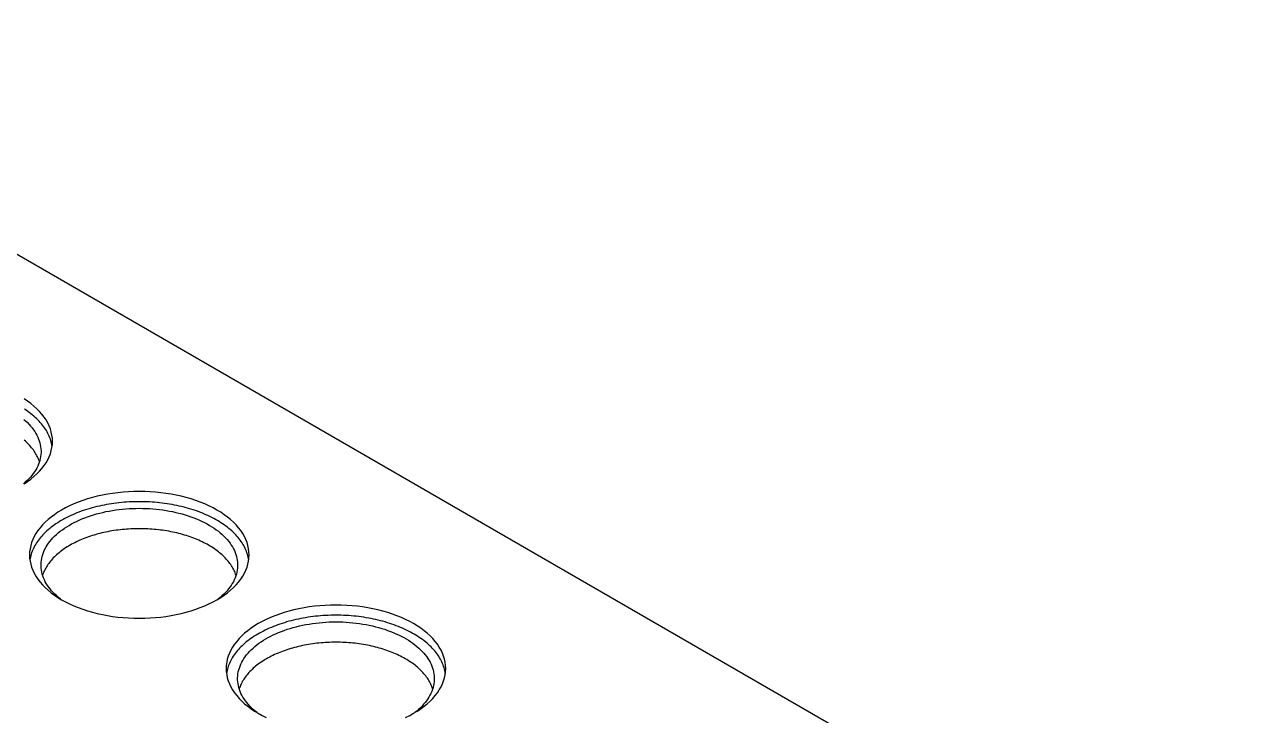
# Model space of a CAD drawing. Extents: x 1.5 to 17.7, y 2.4 to 12.
# Drawn here: x 11.64 to 17.74, y 8.53 to 12 of the extents above; entities that cross this region are included whole.
import ezdxf

# ---------------------------------------------------------------- set-up
doc = ezdxf.new("R2010")
doc.units = 0
doc.layers.get('0').update_dxf_attribs({"linetype": 'CONTINUOUS'})

# ---------------------------------------------------------------- blocks, each defined once
blk = doc.blocks.new('A$C44197991')
at = {"color": 0, "linetype": 'CONTINUOUS', "extrusion": (-2e-16, 0.816497, 0.57735)}
blk.add_line((11.7648, 3.7108), (19.8965, -0.984), dxfattribs=at)
at = {"color": 0, "linetype": 'CONTINUOUS'}
for points in [[(13.7927, 1.4096, 0), (13.8103, 1.4213, 0), (13.8269, 1.4336, 0), (13.8425, 1.4464, 0), (13.8569, 1.4595, 0), (13.8702, 1.4731, 0), (13.8823, 1.487, 0), (13.8933, 1.5013, 0), (13.903, 1.5158, 0), (13.9115, 1.5306, 0), (13.9187, 1.5456, 0), (13.9246, 1.5609, 0), (13.9292, 1.5762, 0), (13.9325, 1.5917, 0), (13.9345, 1.6072, 0), (13.9351, 1.6228, 0), (13.9345, 1.6384, 0), (13.9325, 1.6539, 0), (13.9292, 1.6694, 0), (13.9246, 1.6847, 0), (13.9187, 1.7, 0), (13.9115, 1.715, 0), (13.903, 1.7298, 0), (13.8933, 1.7443, 0), (13.8823, 1.7586, 0), (13.8702, 1.7725, 0), (13.8569, 1.786, 0), (13.8425, 1.7992, 0), (13.8269, 1.812, 0), (13.8103, 1.8242, 0), (13.7927, 1.836, 0)], [(13.9334, 1.5973, 0), (13.9322, 1.6046, 0), (13.9307, 1.612, 0), (13.9289, 1.6193, 0), (13.9269, 1.6266, 0), (13.9245, 1.6339, 0), (13.9219, 1.6411, 0), (13.9189, 1.6483, 0), (13.9157, 1.6555, 0), (13.9122, 1.6626, 0), (13.9084, 1.6696, 0), (13.9043, 1.6766, 0), (13.8999, 1.6836, 0), (13.8953, 1.6905, 0), (13.8903, 1.6973, 0), (13.8851, 1.7041, 0), (13.8797, 1.7107, 0), (13.8739, 1.7174, 0), (13.8679, 1.7239, 0), (13.8617, 1.7303, 0), (13.8551, 1.7367, 0), (13.8484, 1.743, 0), (13.8413, 1.7492, 0), (13.834, 1.7552, 0), (13.8265, 1.7612, 0), (13.8188, 1.7671, 0), (13.8108, 1.7729, 0), (13.8025, 1.7786, 0), (13.7941, 1.7841, 0)], [(13.7909, 1.7329, 0), (13.8003, 1.7248, 0), (13.8092, 1.7164, 0), (13.8176, 1.7078, 0), (13.8255, 1.6991, 0), (13.8328, 1.6903, 0), (13.8397, 1.6812, 0), (13.846, 1.6721, 0), (13.8517, 1.6629, 0), (13.8569, 1.6535, 0), (13.8615, 1.644, 0), (13.8655, 1.6345, 0), (13.869, 1.6249, 0), (13.8719, 1.6152, 0), (13.8742, 1.6054, 0), (13.8759, 1.5957, 0), (13.877, 1.5858, 0), (13.8776, 1.576, 0), (13.8776, 1.5662, 0), (13.8769, 1.5564, 0), (13.8757, 1.5466, 0), (13.8739, 1.5368, 0), (13.8715, 1.5271, 0), (13.8685, 1.5174, 0), (13.865, 1.5077, 0), (13.8609, 1.4982, 0), (13.8562, 1.4888, 0), (13.8509, 1.4794, 0), (13.8451, 1.4702, 0), (13.8388, 1.461, 0), (13.8319, 1.4521, 0), (13.8244, 1.4432, 0), (13.8165, 1.4345, 0), (13.808, 1.426, 0), (13.799, 1.4177, 0), (13.7896, 1.4095, 0)], [(13.8697, 1.5207, 0), (13.8676, 1.5268, 0), (13.8654, 1.5328, 0), (13.8629, 1.5388, 0), (13.8602, 1.5448, 0), (13.8572, 1.5508, 0), (13.8541, 1.5567, 0), (13.8507, 1.5625, 0), (13.8471, 1.5683, 0), (13.8432, 1.5741, 0), (13.8392, 1.5798, 0), (13.835, 1.5855, 0), (13.8305, 1.5911, 0), (13.8258, 1.5967, 0), (13.8209, 1.6022, 0), (13.8159, 1.6076, 0), (13.8106, 1.613, 0), (13.8051, 1.6183, 0), (13.7994, 1.6235, 0), (13.7935, 1.6287, 0)], [(14.759, 0.8296, 0), (14.7776, 0.8409, 0), (14.7952, 0.8527, 0), (14.8118, 0.865, 0), (14.8274, 0.8777, 0), (14.8418, 0.8909, 0), (14.8551, 0.9045, 0), (14.8672, 0.9184, 0), (14.8782, 0.9326, 0), (14.8879, 0.9472, 0), (14.8964, 0.962, 0), (14.9036, 0.977, 0), (14.9095, 0.9922, 0), (14.9141, 1.0076, 0), (14.9174, 1.023, 0), (14.9194, 1.0386, 0), (14.92, 1.0542, 0), (14.9194, 1.0697, 0), (14.9174, 1.0853, 0), (14.9141, 1.1008, 0), (14.9095, 1.1161, 0), (14.9036, 1.1313, 0), (14.8964, 1.1463, 0), (14.8879, 1.1611, 0), (14.8782, 1.1757, 0), (14.8672, 1.1899, 0), (14.8551, 1.2039, 0), (14.8418, 1.2174, 0), (14.8274, 1.2306, 0), (14.8118, 1.2433, 0), (14.7952, 1.2556, 0), (14.7776, 1.2674, 0), (14.759, 1.2787, 0), (14.7394, 1.2894, 0), (14.719, 1.2996, 0), (14.6977, 1.3092, 0), (14.6756, 1.3182, 0), (14.6528, 1.3265, 0), (14.6293, 1.3342, 0), (14.6052, 1.3412, 0), (14.5805, 1.3475, 0), (14.5553, 1.3532, 0), (14.5297, 1.358, 0), (14.5037, 1.3622, 0), (14.4773, 1.3656, 0), (14.4507, 1.3683, 0), (14.424, 1.3702, 0), (14.397, 1.3713, 0), (14.37, 1.3717, 0), (14.3431, 1.3713, 0), (14.3161, 1.3702, 0), (14.2893, 1.3683, 0), (14.2627, 1.3656, 0), (14.2364, 1.3622, 0), (14.2104, 1.358, 0), (14.1848, 1.3532, 0), (14.1596, 1.3475, 0), (14.1349, 1.3412, 0), (14.1108, 1.3342, 0), (14.0873, 1.3265, 0), (14.0645, 1.3182, 0), (14.0424, 1.3092, 0), (14.0211, 1.2996, 0), (14.0007, 1.2894, 0), (13.9811, 1.2787, 0), (13.9625, 1.2674, 0), (13.9449, 1.2556, 0), (13.9283, 1.2433, 0), (13.9127, 1.2306, 0), (13.8983, 1.2174, 0), (13.885, 1.2039, 0), (13.8729, 1.1899, 0), (13.8619, 1.1757, 0), (13.8522, 1.1611, 0), (13.8437, 1.1463, 0), (13.8365, 1.1313, 0), (13.8306, 1.1161, 0), (13.826, 1.1008, 0), (13.8227, 1.0853, 0), (13.8207, 1.0697, 0), (13.82, 1.0542, 0), (13.8207, 1.0386, 0), (13.8227, 1.023, 0), (13.826, 1.0076, 0), (13.8306, 0.9922, 0), (13.8365, 0.977, 0), (13.8437, 0.962, 0), (13.8522, 0.9472, 0), (13.8619, 0.9326, 0), (13.8729, 0.9184, 0), (13.885, 0.9045, 0), (13.8983, 0.8909, 0), (13.9127, 0.8777, 0), (13.9283, 0.865, 0), (13.9449, 0.8527, 0), (13.9625, 0.8409, 0), (13.9811, 0.8296, 0), (14.0007, 0.8189, 0), (14.0211, 0.8087, 0), (14.0424, 0.7991, 0), (14.0645, 0.7901, 0), (14.0873, 0.7818, 0), (14.1108, 0.7741, 0), (14.1349, 0.7671, 0), (14.1596, 0.7608, 0), (14.1848, 0.7552, 0), (14.2104, 0.7503, 0), (14.2364, 0.7461, 0), (14.2627, 0.7427, 0), (14.2893, 0.7401, 0), (14.3161, 0.7382, 0), (14.3431, 0.737, 0), (14.37, 0.7366, 0), (14.397, 0.737, 0), (14.424, 0.7382, 0), (14.4507, 0.7401, 0), (14.4773, 0.7427, 0), (14.5037, 0.7461, 0), (14.5297, 0.7503, 0), (14.5553, 0.7552, 0), (14.5805, 0.7608, 0), (14.6052, 0.7671, 0), (14.6293, 0.7741, 0), (14.6528, 0.7818, 0), (14.6756, 0.7901, 0), (14.6977, 0.7991, 0), (14.719, 0.8087, 0), (14.7394, 0.8189, 0), (14.759, 0.8296, 0)], [(14.9183, 1.0287, 0), (14.9171, 1.036, 0), (14.9156, 1.0434, 0), (14.9138, 1.0507, 0), (14.9118, 1.058, 0), (14.9094, 1.0653, 0), (14.9068, 1.0725, 0), (14.9038, 1.0797, 0), (14.9006, 1.0868, 0), (14.8971, 1.0939, 0), (14.8933, 1.101, 0), (14.8892, 1.108, 0), (14.8848, 1.115, 0), (14.8802, 1.1219, 0), (14.8752, 1.1287, 0), (14.87, 1.1354, 0), (14.8646, 1.1421, 0), (14.8588, 1.1487, 0), (14.8528, 1.1553, 0), (14.8466, 1.1617, 0), (14.84, 1.1681, 0), (14.8333, 1.1744, 0), (14.8262, 1.1805, 0), (14.8189, 1.1866, 0), (14.8114, 1.1926, 0), (14.8037, 1.1985, 0), (14.7957, 1.2043, 0), (14.7874, 1.2099, 0), (14.779, 1.2155, 0), (14.7703, 1.2209, 0), (14.7614, 1.2262, 0), (14.7523, 1.2314, 0), (14.743, 1.2365, 0), (14.7335, 1.2415, 0), (14.7238, 1.2463, 0), (14.7139, 1.251, 0), (14.7038, 1.2555, 0), (14.6935, 1.2599, 0), (14.6831, 1.2642, 0), (14.6725, 1.2684, 0), (14.6617, 1.2724, 0), (14.6507, 1.2762, 0), (14.6397, 1.2799, 0), (14.6284, 1.2835, 0), (14.617, 1.2869, 0), (14.6055, 1.2901, 0), (14.5939, 1.2932, 0), (14.5821, 1.2961, 0), (14.5703, 1.2989, 0), (14.5583, 1.3015, 0), (14.5462, 1.3039, 0), (14.534, 1.3062, 0), (14.5217, 1.3084, 0), (14.5094, 1.3103, 0), (14.497, 1.3121, 0), (14.4845, 1.3137, 0), (14.4719, 1.3152, 0), (14.4593, 1.3165, 0), (14.4466, 1.3176, 0), (14.4339, 1.3185, 0), (14.4212, 1.3193, 0), (14.4084, 1.3199, 0), (14.3957, 1.3203, 0), (14.3829, 1.3206, 0), (14.37, 1.3207, 0), (14.3572, 1.3206, 0), (14.3444, 1.3203, 0), (14.3317, 1.3199, 0), (14.3189, 1.3193, 0), (14.3062, 1.3185, 0), (14.2934, 1.3176, 0), (14.2808, 1.3165, 0), (14.2682, 1.3152, 0), (14.2556, 1.3137, 0), (14.2431, 1.3121, 0), (14.2307, 1.3103, 0), (14.2183, 1.3084, 0), (14.2061, 1.3062, 0), (14.1939, 1.3039, 0), (14.1818, 1.3015, 0), (14.1698, 1.2989, 0), (14.158, 1.2961, 0), (14.1462, 1.2932, 0), (14.1346, 1.2901, 0), (14.1231, 1.2869, 0), (14.1117, 1.2835, 0), (14.1004, 1.2799, 0), (14.0894, 1.2762, 0), (14.0784, 1.2724, 0), (14.0676, 1.2684, 0), (14.057, 1.2642, 0), (14.0466, 1.2599, 0), (14.0363, 1.2555, 0), (14.0262, 1.251, 0), (14.0163, 1.2463, 0), (14.0066, 1.2415, 0), (13.9971, 1.2365, 0), (13.9878, 1.2314, 0), (13.9787, 1.2262, 0), (13.9698, 1.2209, 0), (13.9611, 1.2155, 0), (13.9527, 1.2099, 0), (13.9444, 1.2043, 0), (13.9364, 1.1985, 0), (13.9287, 1.1926, 0), (13.9211, 1.1866, 0), (13.9139, 1.1805, 0), (13.9068, 1.1744, 0), (13.9001, 1.1681, 0), (13.8935, 1.1617, 0), (13.8873, 1.1553, 0), (13.8813, 1.1487, 0), (13.8755, 1.1421, 0), (13.8701, 1.1354, 0), (13.8649, 1.1287, 0), (13.8599, 1.1219, 0), (13.8553, 1.115, 0), (13.8509, 1.108, 0), (13.8468, 1.101, 0), (13.843, 1.0939, 0), (13.8395, 1.0868, 0), (13.8363, 1.0797, 0), (13.8333, 1.0725, 0), (13.8307, 1.0653, 0), (13.8283, 1.058, 0), (13.8262, 1.0507, 0), (13.8245, 1.0434, 0), (13.823, 1.036, 0), (13.8218, 1.0287, 0)], [(13.9756, 0.8329, 0), (13.9656, 0.8408, 0), (13.9562, 0.849, 0), (13.9472, 0.8574, 0), (13.9387, 0.8659, 0), (13.9307, 0.8746, 0), (13.9233, 0.8834, 0), (13.9164, 0.8924, 0), (13.9101, 0.9015, 0), (13.9042, 0.9108, 0), (13.899, 0.9201, 0), (13.8943, 0.9296, 0), (13.8902, 0.9391, 0), (13.8866, 0.9487, 0), (13.8837, 0.9584, 0), (13.8813, 0.9681, 0), (13.8795, 0.9779, 0), (13.8783, 0.9877, 0), (13.8776, 0.9976, 0), (13.8776, 1.0074, 0), (13.8781, 1.0172, 0), (13.8793, 1.027, 0), (13.881, 1.0368, 0), (13.8833, 1.0465, 0), (13.8862, 1.0562, 0), (13.8897, 1.0658, 0), (13.8937, 1.0754, 0), (13.8983, 1.0849, 0), (13.9035, 1.0942, 0), (13.9092, 1.1035, 0), (13.9155, 1.1126, 0), (13.9223, 1.1216, 0), (13.9297, 1.1305, 0), (13.9376, 1.1392, 0), (13.946, 1.1478, 0), (13.9549, 1.1561, 0), (13.9643, 1.1643, 0), (13.9742, 1.1723, 0), (13.9846, 1.1801, 0), (13.9954, 1.1877, 0), (14.0067, 1.1951, 0), (14.0184, 1.2022, 0), (14.0305, 1.2091, 0), (14.0431, 1.2158, 0), (14.056, 1.2222, 0), (14.0693, 1.2283, 0), (14.0829, 1.2342, 0), (14.097, 1.2398, 0), (14.1113, 1.2451, 0), (14.1259, 1.2501, 0), (14.1409, 1.2548, 0), (14.1561, 1.2592, 0), (14.1715, 1.2634, 0), (14.1872, 1.2672, 0), (14.2031, 1.2707, 0), (14.2193, 1.2738, 0), (14.2356, 1.2767, 0), (14.252, 1.2792, 0), (14.2686, 1.2814, 0), (14.2853, 1.2832, 0), (14.3022, 1.2848, 0), (14.3191, 1.2859, 0), (14.336, 1.2868, 0), (14.353, 1.2873, 0), (14.37, 1.2875, 0), (14.3871, 1.2873, 0), (14.4041, 1.2868, 0), (14.421, 1.2859, 0), (14.4379, 1.2848, 0), (14.4548, 1.2832, 0), (14.4715, 1.2814, 0), (14.4881, 1.2792, 0), (14.5045, 1.2767, 0), (14.5208, 1.2738, 0), (14.537, 1.2707, 0), (14.5529, 1.2672, 0), (14.5686, 1.2634, 0), (14.584, 1.2592, 0), (14.5992, 1.2548, 0), (14.6142, 1.2501, 0), (14.6288, 1.2451, 0), (14.6431, 1.2398, 0), (14.6571, 1.2342, 0), (14.6708, 1.2283, 0), (14.6841, 1.2222, 0), (14.697, 1.2158, 0), (14.7096, 1.2091, 0), (14.7217, 1.2022, 0), (14.7334, 1.1951, 0), (14.7447, 1.1877, 0), (14.7555, 1.1801, 0), (14.7659, 1.1723, 0), (14.7758, 1.1643, 0), (14.7852, 1.1561, 0), (14.7941, 1.1478, 0), (14.8025, 1.1392, 0), (14.8104, 1.1305, 0), (14.8177, 1.1216, 0), (14.8246, 1.1126, 0), (14.8309, 1.1035, 0), (14.8366, 1.0942, 0), (14.8418, 1.0849, 0), (14.8464, 1.0754, 0), (14.8504, 1.0658, 0), (14.8539, 1.0562, 0), (14.8568, 1.0465, 0), (14.8591, 1.0368, 0), (14.8608, 1.027, 0), (14.8619, 1.0172, 0), (14.8625, 1.0074, 0), (14.8625, 0.9976, 0), (14.8618, 0.9877, 0), (14.8606, 0.9779, 0), (14.8588, 0.9681, 0), (14.8564, 0.9584, 0), (14.8534, 0.9487, 0), (14.8499, 0.9391, 0), (14.8458, 0.9296, 0), (14.8411, 0.9201, 0), (14.8358, 0.9108, 0), (14.83, 0.9015, 0), (14.8237, 0.8924, 0), (14.8168, 0.8834, 0), (14.8093, 0.8746, 0), (14.8014, 0.8659, 0), (14.7929, 0.8574, 0), (14.7839, 0.849, 0), (14.7745, 0.8408, 0), (14.7645, 0.8329, 0)], [(14.8545, 0.9521, 0), (14.8525, 0.9582, 0), (14.8503, 0.9642, 0), (14.8478, 0.9702, 0), (14.8451, 0.9762, 0), (14.8421, 0.9821, 0), (14.839, 0.988, 0), (14.8356, 0.9939, 0), (14.832, 0.9997, 0), (14.8281, 1.0055, 0), (14.8241, 1.0112, 0), (14.8199, 1.0169, 0), (14.8154, 1.0225, 0), (14.8107, 1.028, 0), (14.8058, 1.0335, 0), (14.8008, 1.039, 0), (14.7955, 1.0443, 0), (14.79, 1.0496, 0), (14.7843, 1.0549, 0), (14.7784, 1.06, 0), (14.7723, 1.0651, 0), (14.7661, 1.0701, 0), (14.7596, 1.0751, 0), (14.753, 1.0799, 0), (14.7461, 1.0846, 0), (14.7392, 1.0893, 0), (14.732, 1.0939, 0), (14.7246, 1.0984, 0), (14.7171, 1.1028, 0), (14.7095, 1.1071, 0), (14.7016, 1.1113, 0), (14.6936, 1.1154, 0), (14.6855, 1.1194, 0), (14.6772, 1.1233, 0), (14.6688, 1.1271, 0), (14.6602, 1.1308, 0), (14.6515, 1.1344, 0), (14.6426, 1.1379, 0), (14.6337, 1.1413, 0), (14.6246, 1.1445, 0), (14.6153, 1.1476, 0), (14.606, 1.1507, 0), (14.5966, 1.1536, 0), (14.587, 1.1563, 0), (14.5774, 1.159, 0), (14.5676, 1.1615, 0), (14.5578, 1.164, 0), (14.5478, 1.1663, 0), (14.5378, 1.1684, 0), (14.5277, 1.1704, 0), (14.5175, 1.1724, 0), (14.5073, 1.1742, 0), (14.497, 1.1758, 0), (14.4866, 1.1773, 0), (14.4762, 1.1787, 0), (14.4657, 1.18, 0), (14.4552, 1.1811, 0), (14.4447, 1.1821, 0), (14.4341, 1.183, 0), (14.4234, 1.1837, 0), (14.4128, 1.1843, 0), (14.4021, 1.1848, 0), (14.3914, 1.1851, 0), (14.3807, 1.1853, 0), (14.37, 1.1854, 0), (14.3593, 1.1853, 0), (14.3487, 1.1851, 0), (14.338, 1.1848, 0), (14.3273, 1.1843, 0), (14.3167, 1.1837, 0), (14.306, 1.183, 0), (14.2954, 1.1821, 0), (14.2849, 1.1811, 0), (14.2744, 1.18, 0), (14.2639, 1.1787, 0), (14.2535, 1.1773, 0), (14.2431, 1.1758, 0), (14.2328, 1.1742, 0), (14.2226, 1.1724, 0), (14.2124, 1.1704, 0), (14.2023, 1.1684, 0), (14.1923, 1.1663, 0), (14.1823, 1.164, 0), (14.1725, 1.1615, 0), (14.1627, 1.159, 0), (14.1531, 1.1563, 0), (14.1435, 1.1536, 0), (14.1341, 1.1507, 0), (14.1247, 1.1476, 0), (14.1155, 1.1445, 0), (14.1064, 1.1413, 0), (14.0974, 1.1379, 0), (14.0886, 1.1344, 0), (14.0799, 1.1308, 0), (14.0713, 1.1271, 0), (14.0629, 1.1233, 0), (14.0546, 1.1194, 0), (14.0464, 1.1154, 0), (14.0385, 1.1113, 0), (14.0306, 1.1071, 0), (14.023, 1.1028, 0), (14.0154, 1.0984, 0), (14.0081, 1.0939, 0), (14.0009, 1.0893, 0), (13.9939, 1.0846, 0), (13.9871, 1.0799, 0), (13.9805, 1.0751, 0), (13.974, 1.0701, 0), (13.9678, 1.0651, 0), (13.9617, 1.06, 0), (13.9558, 1.0549, 0), (13.9501, 1.0496, 0), (13.9446, 1.0443, 0), (13.9393, 1.039, 0), (13.9342, 1.0335, 0), (13.9294, 1.028, 0), (13.9247, 1.0225, 0), (13.9202, 1.0169, 0), (13.916, 1.0112, 0), (13.9119, 1.0055, 0), (13.9081, 0.9997, 0), (13.9045, 0.9939, 0), (13.9011, 0.988, 0), (13.898, 0.9821, 0), (13.895, 0.9762, 0), (13.8923, 0.9702, 0), (13.8898, 0.9642, 0), (13.8876, 0.9582, 0), (13.8855, 0.9521, 0)], [(15.7439, 0.261, 0), (15.7625, 0.2723, 0), (15.7801, 0.2841, 0), (15.7967, 0.2964, 0), (15.8123, 0.3091, 0), (15.8267, 0.3223, 0), (15.84, 0.3358, 0), (15.8521, 0.3498, 0), (15.8631, 0.364, 0), (15.8728, 0.3786, 0), (15.8813, 0.3934, 0), (15.8885, 0.4084, 0), (15.8944, 0.4236, 0), (15.899, 0.4389, 0), (15.9023, 0.4544, 0), (15.9043, 0.47, 0), (15.9049, 0.4855, 0), (15.9043, 0.5011, 0), (15.9023, 0.5167, 0), (15.899, 0.5321, 0), (15.8944, 0.5475, 0), (15.8885, 0.5627, 0), (15.8813, 0.5777, 0), (15.8728, 0.5925, 0), (15.8631, 0.6071, 0), (15.8521, 0.6213, 0), (15.84, 0.6352, 0), (15.8267, 0.6488, 0), (15.8123, 0.662, 0), (15.7967, 0.6747, 0), (15.7801, 0.687, 0), (15.7625, 0.6988, 0), (15.7439, 0.7101, 0), (15.7243, 0.7208, 0), (15.7039, 0.731, 0), (15.6826, 0.7406, 0), (15.6605, 0.7496, 0), (15.6377, 0.7579, 0), (15.6142, 0.7656, 0), (15.5901, 0.7726, 0), (15.5654, 0.7789, 0), (15.5402, 0.7845, 0), (15.5146, 0.7894, 0), (15.4886, 0.7936, 0), (15.4622, 0.797, 0), (15.4356, 0.7996, 0), (15.4089, 0.8015, 0), (15.3819, 0.8027, 0), (15.3549, 0.8031, 0), (15.328, 0.8027, 0), (15.301, 0.8015, 0), (15.2742, 0.7996, 0), (15.2476, 0.797, 0), (15.2213, 0.7936, 0), (15.1953, 0.7894, 0), (15.1697, 0.7845, 0), (15.1445, 0.7789, 0), (15.1198, 0.7726, 0), (15.0957, 0.7656, 0), (15.0722, 0.7579, 0), (15.0494, 0.7496, 0), (15.0273, 0.7406, 0), (15.006, 0.731, 0), (14.9856, 0.7208, 0), (14.966, 0.7101, 0), (14.9474, 0.6988, 0), (14.9298, 0.687, 0), (14.9132, 0.6747, 0), (14.8976, 0.662, 0), (14.8832, 0.6488, 0), (14.8699, 0.6352, 0), (14.8578, 0.6213, 0), (14.8468, 0.6071, 0), (14.8371, 0.5925, 0), (14.8286, 0.5777, 0), (14.8214, 0.5627, 0), (14.8155, 0.5475, 0), (14.8109, 0.5321, 0), (14.8076, 0.5167, 0), (14.8056, 0.5011, 0), (14.8049, 0.4855, 0), (14.8056, 0.47, 0), (14.8076, 0.4544, 0), (14.8109, 0.4389, 0), (14.8155, 0.4236, 0), (14.8214, 0.4084, 0), (14.8286, 0.3934, 0), (14.8371, 0.3786, 0), (14.8468, 0.364, 0), (14.8578, 0.3498, 0), (14.8699, 0.3358, 0), (14.8832, 0.3223, 0), (14.8976, 0.3091, 0), (14.9132, 0.2964, 0), (14.9298, 0.2841, 0), (14.9474, 0.2723, 0), (14.966, 0.261, 0), (14.9856, 0.2503, 0), (15.006, 0.2401, 0)], [(15.7039, 0.2401, 0), (15.7243, 0.2503, 0), (15.7439, 0.261, 0)], [(15.9032, 0.46, 0), (15.902, 0.4674, 0), (15.9005, 0.4747, 0), (15.8987, 0.482, 0), (15.8967, 0.4893, 0), (15.8943, 0.4966, 0), (15.8917, 0.5039, 0), (15.8887, 0.511, 0), (15.8855, 0.5182, 0), (15.882, 0.5253, 0), (15.8782, 0.5324, 0), (15.8741, 0.5394, 0), (15.8697, 0.5463, 0), (15.8651, 0.5532, 0), (15.8601, 0.56, 0), (15.8549, 0.5668, 0), (15.8495, 0.5735, 0), (15.8437, 0.5801, 0), (15.8377, 0.5866, 0), (15.8315, 0.5931, 0), (15.8249, 0.5994, 0), (15.8181, 0.6057, 0), (15.8111, 0.6119, 0), (15.8038, 0.618, 0), (15.7963, 0.624, 0), (15.7886, 0.6298, 0), (15.7806, 0.6356, 0), (15.7723, 0.6413, 0), (15.7639, 0.6468, 0), (15.7552, 0.6523, 0), (15.7463, 0.6576, 0), (15.7372, 0.6628, 0), (15.7279, 0.6679, 0), (15.7184, 0.6728, 0), (15.7087, 0.6777, 0), (15.6988, 0.6823, 0), (15.6887, 0.6869, 0), (15.6784, 0.6913, 0), (15.668, 0.6956, 0), (15.6574, 0.6997, 0), (15.6466, 0.7037, 0), (15.6356, 0.7076, 0), (15.6245, 0.7113, 0), (15.6133, 0.7148, 0), (15.6019, 0.7182, 0), (15.5904, 0.7215, 0), (15.5788, 0.7246, 0), (15.567, 0.7275, 0), (15.5552, 0.7303, 0), (15.5432, 0.7329, 0), (15.5311, 0.7353, 0), (15.5189, 0.7376, 0), (15.5066, 0.7397, 0), (15.4943, 0.7417, 0), (15.4819, 0.7435, 0), (15.4694, 0.7451, 0), (15.4568, 0.7466, 0), (15.4442, 0.7478, 0), (15.4315, 0.749, 0), (15.4188, 0.7499, 0), (15.4061, 0.7507, 0), (15.3933, 0.7513, 0), (15.3806, 0.7517, 0), (15.3678, 0.752, 0), (15.3549, 0.752, 0), (15.3421, 0.752, 0), (15.3293, 0.7517, 0), (15.3166, 0.7513, 0), (15.3038, 0.7507, 0), (15.2911, 0.7499, 0), (15.2783, 0.749, 0), (15.2657, 0.7478, 0), (15.2531, 0.7466, 0), (15.2405, 0.7451, 0), (15.228, 0.7435, 0), (15.2156, 0.7417, 0), (15.2032, 0.7397, 0), (15.191, 0.7376, 0), (15.1788, 0.7353, 0), (15.1667, 0.7329, 0), (15.1547, 0.7303, 0), (15.1429, 0.7275, 0), (15.1311, 0.7246, 0), (15.1195, 0.7215, 0), (15.1079, 0.7182, 0), (15.0966, 0.7148, 0), (15.0853, 0.7113, 0), (15.0742, 0.7076, 0), (15.0633, 0.7037, 0), (15.0525, 0.6997, 0), (15.0419, 0.6956, 0), (15.0315, 0.6913, 0), (15.0212, 0.6869, 0), (15.0111, 0.6823, 0), (15.0012, 0.6777, 0), (14.9915, 0.6728, 0), (14.982, 0.6679, 0), (14.9727, 0.6628, 0), (14.9636, 0.6576, 0), (14.9547, 0.6523, 0), (14.946, 0.6468, 0), (14.9376, 0.6413, 0), (14.9293, 0.6356, 0), (14.9213, 0.6298, 0), (14.9136, 0.624, 0), (14.906, 0.618, 0), (14.8988, 0.6119, 0), (14.8917, 0.6057, 0), (14.885, 0.5994, 0), (14.8784, 0.5931, 0), (14.8722, 0.5866, 0), (14.8662, 0.5801, 0), (14.8604, 0.5735, 0), (14.855, 0.5668, 0), (14.8498, 0.56, 0), (14.8448, 0.5532, 0), (14.8402, 0.5463, 0), (14.8358, 0.5394, 0), (14.8317, 0.5324, 0), (14.8279, 0.5253, 0), (14.8244, 0.5182, 0), (14.8212, 0.511, 0), (14.8182, 0.5039, 0), (14.8156, 0.4966, 0), (14.8132, 0.4893, 0), (14.8111, 0.482, 0), (14.8094, 0.4747, 0), (14.8079, 0.4674, 0), (14.8067, 0.46, 0)], [(14.9605, 0.2642, 0), (14.9505, 0.2722, 0), (14.9411, 0.2804, 0), (14.9321, 0.2887, 0), (14.9236, 0.2973, 0), (14.9156, 0.306, 0), (14.9082, 0.3148, 0), (14.9013, 0.3238, 0), (14.895, 0.3329, 0), (14.8891, 0.3421, 0), (14.8839, 0.3515, 0), (14.8792, 0.3609, 0), (14.8751, 0.3705, 0), (14.8715, 0.3801, 0), (14.8686, 0.3898, 0), (14.8662, 0.3995, 0), (14.8644, 0.4093, 0), (14.8632, 0.4191, 0), (14.8625, 0.4289, 0), (14.8625, 0.4388, 0), (14.863, 0.4486, 0), (14.8642, 0.4584, 0), (14.8659, 0.4682, 0), (14.8682, 0.4779, 0), (14.8711, 0.4876, 0), (14.8746, 0.4972, 0), (14.8786, 0.5068, 0), (14.8832, 0.5162, 0), (14.8884, 0.5256, 0), (14.8941, 0.5349, 0), (14.9004, 0.544, 0), (14.9072, 0.553, 0), (14.9146, 0.5619, 0), (14.9225, 0.5706, 0), (14.9309, 0.5791, 0), (14.9398, 0.5875, 0), (14.9492, 0.5957, 0), (14.9591, 0.6037, 0), (14.9695, 0.6115, 0), (14.9803, 0.6191, 0), (14.9916, 0.6264, 0), (15.0033, 0.6336, 0), (15.0154, 0.6405, 0), (15.028, 0.6471, 0), (15.0409, 0.6535, 0), (15.0542, 0.6597, 0), (15.0678, 0.6655, 0), (15.0819, 0.6711, 0), (15.0962, 0.6764, 0), (15.1108, 0.6815, 0), (15.1258, 0.6862, 0), (15.141, 0.6906, 0), (15.1564, 0.6947, 0), (15.1721, 0.6985, 0), (15.188, 0.702, 0), (15.2042, 0.7052, 0), (15.2205, 0.708, 0), (15.2369, 0.7106, 0), (15.2535, 0.7128, 0), (15.2702, 0.7146, 0), (15.287, 0.7161, 0), (15.304, 0.7173, 0), (15.3209, 0.7182, 0), (15.3379, 0.7187, 0), (15.3549, 0.7188, 0), (15.372, 0.7187, 0), (15.389, 0.7182, 0), (15.4059, 0.7173, 0), (15.4228, 0.7161, 0), (15.4397, 0.7146, 0), (15.4564, 0.7128, 0), (15.473, 0.7106, 0), (15.4894, 0.708, 0), (15.5057, 0.7052, 0), (15.5219, 0.702, 0), (15.5378, 0.6985, 0), (15.5535, 0.6947, 0), (15.5689, 0.6906, 0), (15.5841, 0.6862, 0), (15.5991, 0.6815, 0), (15.6137, 0.6764, 0), (15.628, 0.6711, 0), (15.642, 0.6655, 0), (15.6557, 0.6597, 0), (15.669, 0.6535, 0), (15.6819, 0.6471, 0), (15.6945, 0.6405, 0), (15.7066, 0.6336, 0), (15.7183, 0.6264, 0), (15.7296, 0.6191, 0), (15.7404, 0.6115, 0), (15.7508, 0.6037, 0), (15.7607, 0.5957, 0), (15.7701, 0.5875, 0), (15.779, 0.5791, 0), (15.7874, 0.5706, 0), (15.7953, 0.5619, 0), (15.8026, 0.553, 0), (15.8095, 0.544, 0), (15.8158, 0.5349, 0), (15.8215, 0.5256, 0), (15.8267, 0.5162, 0), (15.8313, 0.5068, 0), (15.8353, 0.4972, 0), (15.8388, 0.4876, 0), (15.8417, 0.4779, 0), (15.844, 0.4682, 0), (15.8457, 0.4584, 0), (15.8468, 0.4486, 0), (15.8474, 0.4388, 0), (15.8473, 0.4289, 0), (15.8467, 0.4191, 0), (15.8455, 0.4093, 0), (15.8437, 0.3995, 0), (15.8413, 0.3898, 0), (15.8383, 0.3801, 0), (15.8348, 0.3705, 0), (15.8307, 0.3609, 0), (15.826, 0.3515, 0), (15.8207, 0.3421, 0), (15.8149, 0.3329, 0), (15.8086, 0.3238, 0), (15.8017, 0.3148, 0), (15.7942, 0.306, 0), (15.7863, 0.2973, 0), (15.7778, 0.2887, 0), (15.7688, 0.2804, 0), (15.7594, 0.2722, 0), (15.7494, 0.2642, 0)], [(15.8394, 0.3835, 0), (15.8374, 0.3895, 0), (15.8352, 0.3956, 0), (15.8327, 0.4016, 0), (15.8299, 0.4076, 0), (15.827, 0.4135, 0), (15.8238, 0.4194, 0), (15.8205, 0.4253, 0), (15.8169, 0.4311, 0), (15.813, 0.4368, 0), (15.809, 0.4426, 0), (15.8048, 0.4482, 0), (15.8003, 0.4538, 0), (15.7956, 0.4594, 0), (15.7907, 0.4649, 0), (15.7857, 0.4703, 0), (15.7804, 0.4757, 0), (15.7749, 0.481, 0), (15.7692, 0.4862, 0), (15.7633, 0.4914, 0), (15.7572, 0.4965, 0), (15.751, 0.5015, 0), (15.7445, 0.5064, 0), (15.7379, 0.5113, 0), (15.731, 0.516, 0), (15.7241, 0.5207, 0), (15.7169, 0.5253, 0), (15.7095, 0.5298, 0), (15.702, 0.5342, 0), (15.6944, 0.5385, 0), (15.6865, 0.5427, 0), (15.6785, 0.5468, 0), (15.6704, 0.5508, 0), (15.6621, 0.5547, 0), (15.6537, 0.5585, 0), (15.6451, 0.5622, 0), (15.6364, 0.5658, 0), (15.6275, 0.5693, 0), (15.6186, 0.5726, 0), (15.6095, 0.5759, 0), (15.6002, 0.579, 0), (15.5909, 0.582, 0), (15.5815, 0.5849, 0), (15.5719, 0.5877, 0), (15.5623, 0.5904, 0), (15.5525, 0.5929, 0), (15.5427, 0.5953, 0), (15.5327, 0.5976, 0), (15.5227, 0.5998, 0), (15.5126, 0.6018, 0), (15.5024, 0.6037, 0), (15.4922, 0.6055, 0), (15.4819, 0.6072, 0), (15.4715, 0.6087, 0), (15.4611, 0.6101, 0), (15.4506, 0.6114, 0), (15.4401, 0.6125, 0), (15.4296, 0.6135, 0), (15.419, 0.6144, 0), (15.4083, 0.6151, 0), (15.3977, 0.6157, 0), (15.387, 0.6162, 0), (15.3763, 0.6165, 0), (15.3656, 0.6167, 0), (15.3549, 0.6168, 0), (15.3442, 0.6167, 0), (15.3336, 0.6165, 0), (15.3229, 0.6162, 0), (15.3122, 0.6157, 0), (15.3016, 0.6151, 0), (15.2909, 0.6144, 0), (15.2803, 0.6135, 0), (15.2698, 0.6125, 0), (15.2593, 0.6114, 0), (15.2488, 0.6101, 0), (15.2384, 0.6087, 0), (15.228, 0.6072, 0), (15.2177, 0.6055, 0), (15.2075, 0.6037, 0), (15.1973, 0.6018, 0), (15.1872, 0.5998, 0), (15.1772, 0.5976, 0), (15.1672, 0.5953, 0), (15.1574, 0.5929, 0), (15.1476, 0.5904, 0), (15.138, 0.5877, 0), (15.1284, 0.5849, 0), (15.119, 0.582, 0), (15.1096, 0.579, 0), (15.1004, 0.5759, 0), (15.0913, 0.5726, 0), (15.0823, 0.5693, 0), (15.0735, 0.5658, 0), (15.0648, 0.5622, 0), (15.0562, 0.5585, 0), (15.0478, 0.5547, 0), (15.0395, 0.5508, 0), (15.0313, 0.5468, 0), (15.0234, 0.5427, 0), (15.0155, 0.5385, 0), (15.0079, 0.5342, 0), (15.0003, 0.5298, 0), (14.993, 0.5253, 0), (14.9858, 0.5207, 0), (14.9788, 0.516, 0), (14.972, 0.5113, 0), (14.9654, 0.5064, 0), (14.9589, 0.5015, 0), (14.9527, 0.4965, 0), (14.9466, 0.4914, 0), (14.9407, 0.4862, 0), (14.935, 0.481, 0), (14.9295, 0.4757, 0), (14.9242, 0.4703, 0), (14.9191, 0.4649, 0), (14.9143, 0.4594, 0), (14.9096, 0.4538, 0), (14.9051, 0.4482, 0), (14.9009, 0.4426, 0), (14.8968, 0.4368, 0), (14.893, 0.4311, 0), (14.8894, 0.4253, 0), (14.886, 0.4194, 0), (14.8829, 0.4135, 0), (14.8799, 0.4076, 0), (14.8772, 0.4016, 0), (14.8747, 0.3956, 0), (14.8725, 0.3895, 0), (14.8704, 0.3835, 0)]]:
    blk.add_polyline3d(points, dxfattribs=at)

msp = doc.modelspace()

# ---------------------------------------------------------------- block references
msp.add_blockref('A$C44197991', (-2.1591, 8.285))

doc.saveas('drawing.dxf')
